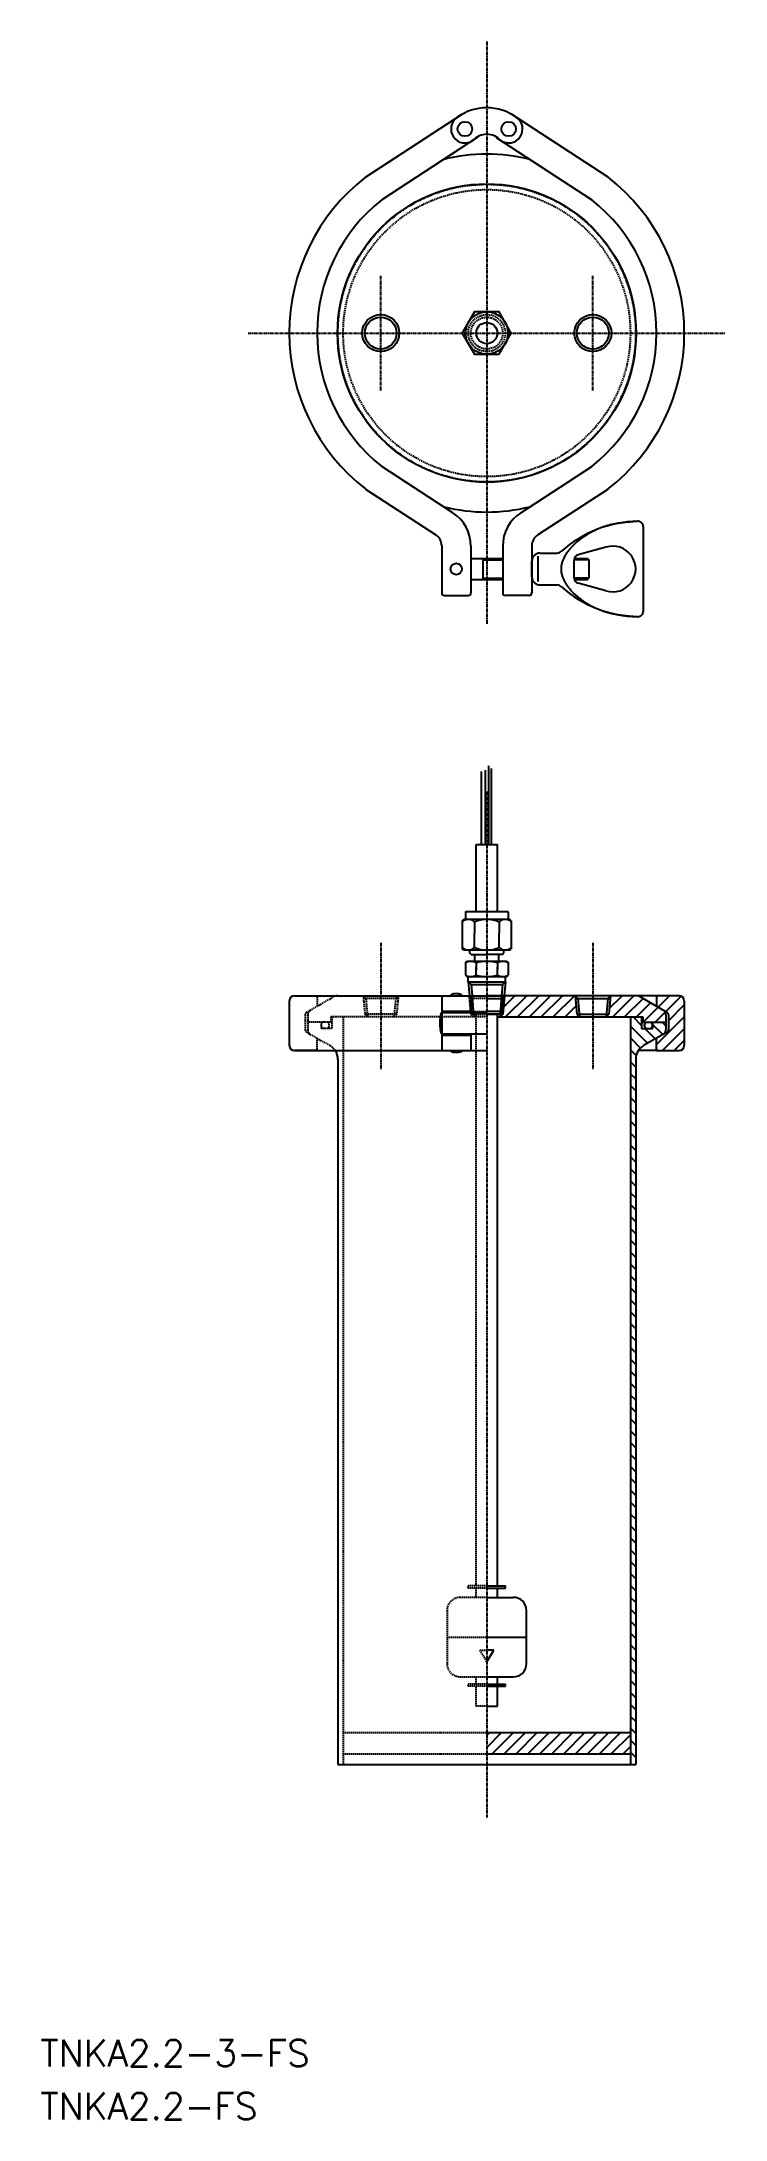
# Model space of a CAD drawing. Extents: x 249 to 507, y 19 to 803.
import ezdxf

# ---------------------------------------------------------------- set-up
doc = ezdxf.new("R2010")
doc.units = 0
doc.linetypes.add('CENTER', pattern=[2, 1.25, -0.25, 0.25, -0.25])
doc.linetypes.add('DASHED', pattern=[0.75, 0.5, -0.25])
doc.layers.get('0').update_dxf_attribs({"linetype": 'CONTINUOUS'})
doc.layers.add('CENTER', color=1, linetype='CENTER')
doc.styles.get("Standard").update_dxf_attribs({"font": 'txt.shx', "bigfont": 'bigfont.shx'})

# ---------------------------------------------------------------- blocks, each defined once
blk = doc.blocks.new('*X4')
at = {"color": 0, "linetype": 'CONTINUOUS'}
for p, q in [((474.9, 431.31), (471.69, 434.52)), ((482.85, 427.85), (479, 431.7)), ((484, 431.19), (482.67, 432.52)), ((477.15, 424.56), (470.65, 431.07)), ((474.45, 422.78), (470.65, 426.58)), ((480, 426.21), (476.09, 430.12)), ((472.82, 419.92), (470.65, 422.09)), ((472.65, 415.6), (470.65, 417.6)), ((472.65, 411.11), (470.65, 413.11)), ((472.65, 406.62), (470.65, 408.62)), ((472.65, 402.13), (470.65, 404.13)), ((472.65, 397.64), (470.65, 399.64)), ((472.65, 393.15), (470.65, 395.15)), ((472.65, 388.66), (470.65, 390.66)), ((472.65, 384.17), (470.65, 386.17)), ((472.65, 379.68), (470.65, 381.68)), ((472.65, 375.19), (470.65, 377.19)), ((472.65, 370.7), (470.65, 372.7)), ((472.65, 366.21), (470.65, 368.21)), ((472.65, 361.72), (470.65, 363.72)), ((472.65, 357.23), (470.65, 359.23)), ((472.65, 352.74), (470.65, 354.74)), ((472.65, 348.25), (470.65, 350.25)), ((472.65, 343.76), (470.65, 345.76)), ((472.65, 339.27), (470.65, 341.27)), ((472.65, 334.78), (470.65, 336.78)), ((472.65, 330.28), (470.65, 332.28)), ((472.65, 325.79), (470.65, 327.79)), ((472.65, 321.3), (470.65, 323.3)), ((472.65, 316.81), (470.65, 318.81)), ((472.65, 312.32), (470.65, 314.32)), ((472.65, 307.83), (470.65, 309.83)), ((472.65, 303.34), (470.65, 305.34)), ((472.65, 298.85), (470.65, 300.85)), ((472.65, 294.36), (470.65, 296.36)), ((472.65, 289.87), (470.65, 291.87)), ((472.65, 285.38), (470.65, 287.38)), ((472.65, 280.89), (470.65, 282.89)), ((472.65, 276.4), (470.65, 278.4)), ((472.65, 271.91), (470.65, 273.91)), ((472.65, 267.42), (470.65, 269.42)), ((472.65, 262.93), (470.65, 264.93)), ((472.65, 258.44), (470.65, 260.44)), ((472.65, 253.95), (470.65, 255.95)), ((472.65, 249.46), (470.65, 251.46)), ((472.65, 244.97), (470.65, 246.97)), ((472.65, 240.48), (470.65, 242.48)), ((472.65, 235.99), (470.65, 237.99)), ((472.65, 231.5), (470.65, 233.5)), ((472.65, 227.01), (470.65, 229.01)), ((472.65, 222.52), (470.65, 224.52)), ((472.65, 218.03), (470.65, 220.03)), ((472.65, 213.54), (470.65, 215.54)), ((472.65, 209.05), (470.65, 211.05)), ((472.65, 204.56), (470.65, 206.56)), ((472.65, 200.07), (470.65, 202.07)), ((472.65, 195.58), (470.65, 197.58)), ((472.65, 191.09), (470.65, 193.09)), ((472.65, 186.6), (470.65, 188.6)), ((472.65, 182.11), (470.65, 184.11)), ((472.65, 177.62), (470.65, 179.62)), ((472.65, 173.13), (470.65, 175.13)), ((472.65, 168.64), (470.65, 170.64)), ((472.65, 164.15), (470.65, 166.15)), ((472.65, 159.66), (470.65, 161.66)), ((472.65, 155.17), (470.65, 157.17)), ((470.81, 152.52), (470.65, 152.68))]:
    blk.add_line(p, q, dxfattribs=at)
blk = doc.blocks.new('*X5')
at = {"color": 0, "linetype": 'CONTINUOUS'}
for p, q in [((416.5, 158.94), (422.07, 164.52)), ((416.5, 163.43), (417.58, 164.52)), ((418.56, 156.52), (426.56, 164.52)), ((423.05, 156.52), (431.05, 164.52)), ((427.54, 156.52), (435.54, 164.52)), ((432.03, 156.52), (440.03, 164.52)), ((436.52, 156.52), (444.52, 164.52)), ((441.01, 156.52), (449.01, 164.52)), ((445.5, 156.52), (453.5, 164.52)), ((449.99, 156.52), (457.99, 164.52)), ((454.48, 156.52), (462.48, 164.52)), ((458.97, 156.52), (466.97, 164.52)), ((463.46, 156.52), (470.65, 163.7)), ((467.95, 156.52), (470.65, 159.21))]:
    blk.add_line(p, q, dxfattribs=at)
blk = doc.blocks.new('*X6')
at = {"color": 0, "linetype": 'CONTINUOUS'}
for p, q in [((422.74, 438.16), (427.1, 442.52)), ((423.59, 434.52), (431.59, 442.52)), ((428.08, 434.52), (436.08, 442.52)), ((432.57, 434.52), (440.57, 442.52)), ((437.06, 434.52), (445.06, 442.52)), ((441.55, 434.52), (449.55, 442.52)), ((462.7, 437.71), (467.51, 442.52)), ((464, 434.52), (472, 442.52)), ((468.49, 434.52), (475.43, 441.46)), ((472.98, 434.52), (478.28, 439.82)), ((480.5, 442.04), (480.98, 442.52)), ((481.13, 438.18), (485.47, 442.52)), ((483.97, 436.53), (489.79, 442.35)), ((485, 433.07), (491, 439.07)), ((446.04, 434.52), (450.22, 438.7)), ((450.53, 434.52), (451.01, 435)), ((475.47, 432.52), (481.13, 438.18)), ((479.96, 432.52), (483.76, 436.32)), ((480.5, 424.08), (491, 434.58)), ((482.73, 421.82), (491, 430.09)), ((487.22, 421.82), (491, 425.6))]:
    blk.add_line(p, q, dxfattribs=at)

msp = doc.modelspace()

# ---------------------------------------------------------------- linework, layer by layer
at = {"color": 7, "linetype": 'CONTINUOUS'}
for p, q in [((370.78, 751.33), (407.17, 775.1)), ((462.23, 751.33), (425.83, 775.1)), ((412.91, 766.3), (376.89, 742.79)), ((420.09, 766.3), (456.11, 742.79)), ((403.7, 624.74), (376.89, 642.25)), ((429.3, 624.74), (456.11, 642.25)), ((370.78, 633.7), (397.23, 616.42)), ((462.23, 633.7), (435.77, 616.42)), ((475.5, 619.52), (475.5, 587.52)), ((399.5, 612.24), (399.5, 594.52)), ((410.5, 612.18), (410.5, 594.52)), ((422.5, 612.18), (422.5, 594.52)), ((433.5, 612.24), (433.5, 594.52)), ((461.43, 611.74), (450.98, 608.92)), ((410.5, 607.52), (422.5, 607.52)), ((415, 607.52), (415, 599.52)), ((415, 606.97), (422.5, 606.97)), ((433.5, 600.52), (433.5, 606.52)), ((435.74, 608.3), (435.74, 598.74)), ((436.5, 609.52), (443.1, 609.52)), ((449.5, 600.05), (449.5, 606.99)), ((455, 606.97), (449.5, 606.97)), ((449.57, 607.52), (454.45, 607.52)), ((454.45, 607.52), (455, 606.97)), ((455, 606.97), (455, 600.07)), ((410.5, 599.52), (422.5, 599.52)), ((415, 600.07), (422.5, 600.07)), ((436.5, 597.52), (443.1, 597.52)), ((455, 600.07), (449.5, 600.07)), ((449.57, 599.52), (454.45, 599.52)), ((461.43, 595.29), (450.98, 598.12)), ((454.45, 599.52), (455, 600.07)), ((400.5, 593.52), (409.5, 593.52)), ((432.5, 593.52), (423.5, 593.52)), ((414.56, 499.52), (414.56, 527.16)), ((416.01, 499.52), (416.01, 527.57)), ((417.25, 499.52), (417.25, 529.23)), ((418.29, 499.52), (418.29, 528.19)), ((412.5, 499.52), (420.5, 499.52)), ((412.5, 474.32), (412.5, 499.52)), ((420.5, 474.32), (420.5, 499.52)), ((407.26, 470.82), (407.76, 471.32)), ((407.26, 470.82), (407.26, 460.21)), ((425.24, 471.32), (407.76, 471.32)), ((408.5, 474.22), (408.6, 474.32)), ((408.5, 474.22), (408.5, 471.32)), ((408.6, 474.32), (424.4, 474.32)), ((424.5, 474.22), (424.4, 474.32)), ((424.5, 474.22), (424.5, 471.32)), ((425.74, 470.82), (425.24, 471.32)), ((425.74, 470.82), (425.74, 460.21)), ((411.88, 470.31), (411.88, 466.07)), ((411.88, 470.31), (411.88, 466.07)), ((411.88, 460.72), (411.88, 466.07)), ((421.12, 470.31), (421.12, 466.07)), ((421.12, 460.72), (421.12, 466.07)), ((407.76, 459.71), (407.26, 460.21)), ((425.24, 459.71), (407.76, 459.71)), ((408.42, 455.02), (408.92, 455.52)), ((408.42, 455.02), (408.42, 450.22)), ((408.92, 455.52), (424.08, 455.52)), ((410.07, 458.59), (410.07, 459.71)), ((410.57, 458.09), (410.07, 458.59)), ((410.5, 455.52), (422.5, 455.52)), ((410.57, 458.09), (416.5, 458.09)), ((412, 455.52), (412, 458.19)), ((412.46, 454.89), (412.46, 452.52)), ((412.46, 454.89), (412.46, 452.21)), ((422.43, 458.09), (416.5, 458.09)), ((420.54, 454.89), (420.54, 452.52)), ((420.54, 454.89), (420.54, 452.52)), ((421, 455.52), (421, 458.19)), ((422.43, 458.09), (422.93, 458.59)), ((422.93, 458.59), (422.93, 459.71)), ((424.08, 455.52), (424.58, 455.02)), ((424.58, 455.02), (424.58, 450.22)), ((425.24, 459.71), (425.74, 460.21)), ((408.42, 450.22), (408.92, 449.72)), ((408.92, 449.72), (424.08, 449.72)), ((408.92, 449.72), (424.08, 449.72)), ((409.5, 447.72), (409.5, 449.72)), ((409.5, 447.72), (423.5, 447.72)), ((409.5, 447.72), (410.58, 446.72)), ((409.5, 447.72), (409.93, 442.52)), ((410.5, 449.72), (422.5, 449.72)), ((411, 449.72), (422, 449.72)), ((412.46, 450.34), (412.46, 453.4)), ((420.54, 450.34), (420.54, 453.4)), ((423.5, 447.72), (422.42, 446.72)), ((423.5, 447.72), (423.07, 442.52)), ((423.5, 447.72), (423.5, 449.72)), ((424.08, 449.72), (424.58, 450.22)), ((342, 440.52), (342, 423.82)), ((344, 442.52), (352, 442.52)), ((352, 442.52), (360.2, 442.52)), ((360.2, 442.52), (416.5, 442.52)), ((399.5, 442.52), (399.5, 436.67)), ((409.93, 442.52), (423.07, 442.52)), ((410.5, 442.52), (410.5, 436.67)), ((410.58, 446.72), (422.42, 446.72)), ((410.58, 446.72), (410.93, 442.52)), ((472.8, 442.52), (416.5, 442.52)), ((416.5, 441.52), (423.04, 441.52)), ((422.07, 442.52), (421.5, 435.52)), ((422.13, 441.52), (421.5, 434.52)), ((422.42, 446.72), (422.07, 442.52)), ((423.16, 442.52), (422.13, 441.52)), ((423.12, 442.48), (422.5, 435.52)), ((422.58, 436.52), (423.07, 442.52)), ((449.88, 442.52), (450.5, 435.52)), ((449.88, 442.52), (450.88, 441.52)), ((449.96, 441.52), (463.04, 441.52)), ((450.88, 441.52), (451.5, 434.52)), ((462.13, 441.52), (461.5, 434.52)), ((463.13, 442.52), (462.13, 441.52)), ((463.13, 442.52), (462.5, 435.52)), ((481, 442.52), (472.8, 442.52)), ((484.5, 436.23), (474.3, 442.11)), ((480.5, 442.02), (480.5, 438.54)), ((489, 442.52), (481, 442.52)), ((491, 440.52), (491, 423.82)), ((399.5, 436.67), (410.5, 436.67)), ((399.5, 436.17), (416.5, 436.17)), ((399.5, 436.17), (399.5, 428.17)), ((402.86, 436.67), (402.86, 436.17)), ((407.14, 436.67), (407.14, 436.17)), ((422.58, 436.52), (416.5, 436.52)), ((416.5, 435.52), (422.5, 435.52)), ((421.5, 435.52), (416.5, 435.52)), ((421.5, 435.52), (416.5, 435.52)), ((420.5, 219.82), (420.5, 435.52)), ((420.5, 434.52), (475.3, 434.52)), ((422.58, 436.52), (421.5, 435.52)), ((422.5, 435.52), (421.5, 434.52)), ((450.5, 435.52), (462.5, 435.52)), ((450.5, 435.52), (451.5, 434.52)), ((462.5, 435.52), (461.5, 434.52)), ((470.65, 434.52), (470.65, 409.52)), ((470.65, 434.52), (470.65, 409.52)), ((474.9, 434.52), (474.9, 430.12)), ((474.9, 432.52), (484, 432.52)), ((475.3, 434.52), (475.3, 432.52)), ((479, 432.52), (479, 430.12)), ((484, 435.36), (484, 429.67)), ((485, 435.36), (485, 429.67)), ((399.5, 428.17), (416.5, 428.17)), ((399.5, 427.67), (410.5, 427.67)), ((399.5, 427.67), (399.5, 421.82)), ((402.86, 428.17), (402.86, 427.67)), ((407.14, 428.17), (407.14, 427.67)), ((410.5, 427.67), (410.5, 421.82)), ((474.9, 430.12), (479, 430.12)), ((484.5, 428.81), (475.65, 423.7)), ((480.5, 422.32), (480.5, 426.5)), ((352.5, 421.82), (344, 421.82)), ((344, 421.82), (416.5, 421.82)), ((352.5, 421.82), (359.9, 421.82)), ((360.35, 418.5), (360.35, 409.52)), ((360.35, 418.5), (360.35, 409.52)), ((472.65, 418.5), (472.65, 409.52)), ((472.65, 418.5), (472.65, 409.52)), ((480.5, 421.82), (473.65, 421.82)), ((480.5, 421.82), (489, 421.82)), ((360.35, 409.52), (360.35, 152.52)), ((470.65, 409.52), (470.65, 152.52)), ((472.65, 409.52), (472.65, 152.52)), ((416.5, 219.82), (423.5, 219.82)), ((423.5, 219.02), (423.5, 219.82)), ((416.5, 219.02), (423.5, 219.02)), ((416.5, 215.52), (426.5, 215.52)), ((420.5, 215.52), (420.5, 219.02)), ((431.5, 190.52), (431.5, 210.52)), ((416.5, 200.52), (431.5, 200.52)), ((416.5, 191.15), (419.1, 195.65)), ((419.1, 195.65), (416.5, 195.65)), ((416.5, 185.52), (426.5, 185.52)), ((416.5, 182.82), (423.5, 182.82)), ((416.5, 182.02), (423.5, 182.02)), ((420.5, 182.82), (420.5, 185.52)), ((420.5, 174.52), (420.5, 182.02)), ((423.5, 182.02), (423.5, 182.82)), ((416.5, 174.52), (420.5, 174.52)), ((416.5, 164.52), (470.65, 164.52)), ((360.35, 152.52), (472.65, 152.52)), ((416.5, 156.52), (470.65, 156.52))]:
    msp.add_line(p, q, dxfattribs=at)
at = {"color": 3, "linetype": 'DASHED'}
for p, q in [((348.5, 436.23), (358.7, 442.11)), ((352.5, 442.02), (352.5, 438.54)), ((369.88, 442.52), (370.5, 435.52)), ((369.88, 442.52), (370.88, 441.52)), ((383.04, 441.52), (369.96, 441.52)), ((370.88, 441.52), (371.5, 434.52)), ((382.13, 441.52), (381.5, 434.52)), ((383.13, 442.52), (382.13, 441.52)), ((383.13, 442.52), (382.5, 435.52)), ((409.84, 442.52), (410.88, 441.52)), ((409.88, 442.48), (410.5, 435.52)), ((410.42, 436.52), (409.93, 442.52)), ((416.5, 441.52), (409.96, 441.52)), ((410.88, 441.52), (411.5, 434.52)), ((410.93, 442.52), (411.5, 435.52)), ((348, 435.36), (348, 429.67)), ((349, 435.36), (349, 429.67)), ((358.1, 432.52), (349, 432.52)), ((354, 432.52), (354, 430.12)), ((357.7, 434.52), (357.7, 432.52)), ((416.5, 434.52), (357.7, 434.52)), ((358.1, 434.52), (358.1, 430.12)), ((362.35, 434.52), (362.35, 152.52)), ((382.5, 435.52), (370.5, 435.52)), ((370.5, 435.52), (371.5, 434.52)), ((382.5, 435.52), (381.5, 434.52)), ((410.42, 436.52), (416.5, 436.52)), ((410.42, 436.52), (411.5, 435.52)), ((416.5, 435.52), (410.5, 435.52)), ((410.5, 435.52), (411.5, 434.52)), ((411.5, 435.52), (416.5, 435.52)), ((411.5, 435.52), (416.5, 435.52)), ((412.5, 219.82), (412.5, 435.52)), ((348.5, 428.81), (357.35, 423.7)), ((352.5, 422.32), (352.5, 426.5)), ((358.1, 430.12), (354, 430.12)), ((409.5, 219.02), (409.5, 219.82)), ((416.5, 219.82), (409.5, 219.82)), ((416.5, 215.52), (406.5, 215.52)), ((416.5, 219.02), (409.5, 219.02)), ((412.5, 215.52), (412.5, 219.02)), ((401.5, 210.52), (401.5, 190.52)), ((401.5, 200.52), (416.5, 200.52)), ((413.9, 195.65), (416.5, 195.65)), ((413.9, 195.65), (416.5, 191.15)), ((406.5, 185.52), (416.5, 185.52)), ((416.5, 182.82), (409.5, 182.82)), ((409.5, 182.02), (409.5, 182.82)), ((416.5, 182.02), (409.5, 182.02)), ((412.5, 182.82), (412.5, 185.52)), ((412.5, 174.52), (412.5, 182.02)), ((416.5, 174.52), (412.5, 174.52)), ((362.35, 164.52), (416.5, 164.52)), ((362.35, 156.52), (416.5, 156.52))]:
    msp.add_line(p, q, dxfattribs=at)
at = {"color": 7, "linetype": 'CONTINUOUS'}
msp.add_lwpolyline([(421.12, 684.52), (425.74, 692.52), (421.12, 700.52), (411.88, 700.52), (407.26, 692.52), (411.88, 684.52)], close=True, dxfattribs=at)
at = {"color": 7}
msp.add_polyline3d([(473.44, 621.52, 0), (473.12, 621.49, 0), (472.81, 621.47, 0), (472.5, 621.44, 0), (472.18, 621.42, 0), (471.87, 621.39, 0), (471.56, 621.37, 0), (471.24, 621.34, 0), (470.93, 621.31, 0), (470.62, 621.28, 0), (470.3, 621.25, 0), (469.99, 621.23, 0), (469.68, 621.19, 0), (469.36, 621.16, 0), (469.05, 621.13, 0), (468.73, 621.09, 0), (468.42, 621.06, 0), (468.11, 621.02, 0), (467.79, 620.98, 0), (467.48, 620.94, 0), (467.16, 620.9, 0), (466.85, 620.85, 0), (466.54, 620.8, 0), (466.22, 620.76, 0), (465.9, 620.71, 0), (465.59, 620.65, 0), (465.27, 620.6, 0), (464.96, 620.54, 0), (464.64, 620.48, 0), (464.33, 620.41, 0), (464.01, 620.35, 0), (463.7, 620.27, 0), (463.38, 620.2, 0), (463.06, 620.13, 0), (462.75, 620.05, 0), (462.43, 619.97, 0), (462.12, 619.88, 0), (461.8, 619.79, 0), (461.48, 619.7, 0), (461.16, 619.6, 0), (460.85, 619.5, 0), (460.53, 619.4, 0), (460.21, 619.29, 0), (459.89, 619.18, 0), (459.57, 619.06, 0), (459.25, 618.94, 0), (458.93, 618.82, 0), (458.61, 618.69, 0), (458.3, 618.55, 0), (457.98, 618.42, 0), (457.65, 618.27, 0), (457.33, 618.13, 0), (457.01, 617.97, 0), (456.69, 617.82, 0), (456.37, 617.66, 0), (456.06, 617.49, 0), (455.74, 617.32, 0), (455.42, 617.15, 0), (455.11, 616.97, 0), (454.79, 616.79, 0), (454.48, 616.6, 0), (454.17, 616.41, 0), (453.86, 616.22, 0), (453.55, 616.02, 0), (453.24, 615.82, 0), (452.94, 615.62, 0), (452.64, 615.41, 0), (452.34, 615.2, 0), (452.05, 614.98, 0), (451.75, 614.76, 0), (451.47, 614.54, 0), (451.18, 614.32, 0), (450.9, 614.09, 0), (450.62, 613.86, 0), (450.35, 613.63, 0), (450.08, 613.39, 0), (449.81, 613.15, 0), (449.55, 612.91, 0), (449.29, 612.66, 0), (449.04, 612.42, 0), (448.79, 612.17, 0), (448.55, 611.92, 0), (448.31, 611.66, 0), (448.08, 611.41, 0), (447.86, 611.15, 0), (447.64, 610.89, 0), (447.42, 610.63, 0), (447.21, 610.36, 0), (447.01, 610.1, 0), (446.82, 609.83, 0), (446.63, 609.56, 0), (446.45, 609.29, 0), (446.27, 609.02, 0), (446.1, 608.74, 0), (445.94, 608.47, 0), (445.79, 608.19, 0), (445.64, 607.91, 0), (445.51, 607.63, 0), (445.38, 607.35, 0), (445.26, 607.07, 0), (445.14, 606.79, 0), (445.04, 606.51, 0), (444.94, 606.22, 0), (444.86, 605.94, 0), (444.78, 605.65, 0), (444.71, 605.37, 0), (444.65, 605.08, 0), (444.6, 604.79, 0), (444.56, 604.51, 0), (444.53, 604.22, 0), (444.51, 603.93, 0), (444.5, 603.64, 0), (444.5, 603.36, 0), (444.51, 603.07, 0), (444.54, 602.78, 0), (444.57, 602.49, 0), (444.61, 602.21, 0), (444.66, 601.92, 0), (444.72, 601.63, 0), (444.79, 601.35, 0), (444.87, 601.06, 0), (444.96, 600.78, 0), (445.05, 600.49, 0), (445.16, 600.21, 0), (445.27, 599.93, 0), (445.39, 599.65, 0), (445.52, 599.37, 0), (445.66, 599.09, 0), (445.81, 598.81, 0), (445.96, 598.53, 0), (446.13, 598.26, 0), (446.29, 597.98, 0), (446.47, 597.71, 0), (446.65, 597.44, 0), (446.84, 597.17, 0), (447.04, 596.9, 0), (447.24, 596.63, 0), (447.45, 596.37, 0), (447.67, 596.11, 0), (447.89, 595.85, 0), (448.11, 595.59, 0), (448.35, 595.33, 0), (448.58, 595.08, 0), (448.82, 594.83, 0), (449.07, 594.58, 0), (449.33, 594.33, 0), (449.58, 594.09, 0), (449.85, 593.85, 0), (450.11, 593.61, 0), (450.38, 593.37, 0), (450.66, 593.14, 0), (450.94, 592.91, 0), (451.22, 592.68, 0), (451.5, 592.46, 0), (451.79, 592.24, 0), (452.08, 592.02, 0), (452.38, 591.8, 0), (452.68, 591.59, 0), (452.98, 591.39, 0), (453.28, 591.18, 0), (453.59, 590.98, 0), (453.89, 590.78, 0), (454.2, 590.59, 0), (454.51, 590.4, 0), (454.83, 590.22, 0), (455.14, 590.04, 0), (455.46, 589.86, 0), (455.77, 589.68, 0), (456.09, 589.52, 0), (456.41, 589.35, 0), (456.73, 589.19, 0), (457.05, 589.04, 0), (457.37, 588.88, 0), (457.69, 588.74, 0), (458, 588.6, 0), (458.32, 588.46, 0), (458.64, 588.33, 0), (458.96, 588.2, 0), (459.28, 588.07, 0), (459.6, 587.95, 0), (459.92, 587.84, 0), (460.24, 587.73, 0), (460.55, 587.62, 0), (460.87, 587.52, 0), (461.19, 587.42, 0), (461.5, 587.32, 0), (461.82, 587.23, 0), (462.14, 587.14, 0), (462.45, 587.06, 0), (462.77, 586.98, 0), (463.09, 586.9, 0), (463.4, 586.82, 0), (463.72, 586.75, 0), (464.04, 586.68, 0), (464.35, 586.62, 0), (464.67, 586.55, 0), (464.98, 586.49, 0), (465.3, 586.43, 0), (465.61, 586.38, 0), (465.93, 586.32, 0), (466.24, 586.27, 0), (466.56, 586.22, 0), (466.87, 586.18, 0), (467.19, 586.13, 0), (467.5, 586.09, 0), (467.81, 586.05, 0), (468.13, 586.01, 0), (468.44, 585.97, 0), (468.76, 585.94, 0), (469.07, 585.9, 0), (469.38, 585.87, 0), (469.7, 585.84, 0), (470.01, 585.81, 0), (470.32, 585.78, 0), (470.64, 585.75, 0), (470.95, 585.72, 0), (471.27, 585.69, 0), (471.58, 585.67, 0), (471.89, 585.64, 0), (472.21, 585.62, 0), (472.52, 585.59, 0), (472.83, 585.57, 0), (473.15, 585.54, 0), (473.46, 585.52, 0)], dxfattribs=at)
at = {"color": 7, "linetype": 'CONTINUOUS'}
for points in [[(407.14, 442.52, 0), (407.14, 442.54, 0), (407.14, 442.55, 0), (407.13, 442.57, 0), (407.13, 442.59, 0), (407.12, 442.61, 0), (407.12, 442.63, 0), (407.11, 442.64, 0), (407.1, 442.66, 0), (407.09, 442.68, 0), (407.07, 442.7, 0), (407.06, 442.72, 0), (407.05, 442.73, 0), (407.03, 442.75, 0), (407.01, 442.77, 0), (407, 442.79, 0), (406.98, 442.8, 0), (406.95, 442.82, 0), (406.93, 442.84, 0), (406.91, 442.85, 0), (406.89, 442.87, 0), (406.86, 442.88, 0), (406.83, 442.9, 0), (406.81, 442.92, 0), (406.78, 442.93, 0), (406.75, 442.95, 0), (406.72, 442.96, 0), (406.69, 442.98, 0), (406.65, 442.99, 0), (406.62, 443, 0), (406.58, 443.02, 0), (406.55, 443.03, 0), (406.51, 443.05, 0), (406.48, 443.06, 0), (406.44, 443.07, 0), (406.4, 443.08, 0), (406.36, 443.09, 0), (406.32, 443.1, 0), (406.27, 443.12, 0), (406.23, 443.13, 0), (406.19, 443.14, 0), (406.14, 443.15, 0), (406.1, 443.16, 0), (406.06, 443.17, 0), (406.01, 443.18, 0), (405.96, 443.18, 0), (405.92, 443.19, 0), (405.87, 443.2, 0), (405.82, 443.21, 0), (405.77, 443.21, 0), (405.72, 443.22, 0), (405.67, 443.23, 0), (405.62, 443.23, 0), (405.57, 443.24, 0), (405.52, 443.24, 0), (405.47, 443.25, 0), (405.42, 443.25, 0), (405.37, 443.25, 0), (405.31, 443.25, 0), (405.26, 443.26, 0), (405.21, 443.26, 0), (405.16, 443.26, 0), (405.11, 443.26, 0), (405.05, 443.26, 0), (405, 443.26, 0), (404.95, 443.26, 0), (404.9, 443.26, 0), (404.84, 443.26, 0), (404.79, 443.26, 0), (404.74, 443.26, 0), (404.69, 443.25, 0), (404.63, 443.25, 0), (404.58, 443.25, 0), (404.53, 443.25, 0), (404.48, 443.24, 0), (404.43, 443.24, 0), (404.38, 443.23, 0), (404.33, 443.23, 0), (404.28, 443.22, 0), (404.23, 443.21, 0), (404.18, 443.21, 0), (404.13, 443.2, 0), (404.09, 443.19, 0), (404.04, 443.18, 0), (403.99, 443.18, 0), (403.95, 443.17, 0), (403.9, 443.16, 0), (403.86, 443.15, 0), (403.81, 443.14, 0), (403.77, 443.13, 0), (403.73, 443.12, 0), (403.69, 443.1, 0), (403.64, 443.09, 0), (403.61, 443.08, 0), (403.56, 443.07, 0), (403.53, 443.06, 0), (403.49, 443.05, 0), (403.45, 443.03, 0), (403.42, 443.02, 0), (403.38, 443, 0), (403.35, 442.99, 0), (403.32, 442.98, 0), (403.28, 442.96, 0), (403.25, 442.95, 0), (403.22, 442.93, 0), (403.19, 442.92, 0), (403.17, 442.9, 0), (403.14, 442.88, 0), (403.12, 442.87, 0), (403.09, 442.85, 0), (403.07, 442.84, 0), (403.05, 442.82, 0), (403.03, 442.8, 0), (403.01, 442.79, 0), (402.99, 442.77, 0), (402.97, 442.75, 0), (402.95, 442.73, 0), (402.94, 442.72, 0), (402.93, 442.7, 0), (402.92, 442.68, 0), (402.9, 442.66, 0), (402.89, 442.64, 0), (402.89, 442.63, 0), (402.88, 442.61, 0), (402.87, 442.59, 0), (402.87, 442.57, 0), (402.87, 442.55, 0), (402.86, 442.54, 0), (402.86, 442.52, 0)], [(399.5, 436.17, 0), (399.48, 436.17, 0), (399.47, 436.16, 0), (399.45, 436.16, 0), (399.43, 436.15, 0), (399.42, 436.14, 0), (399.4, 436.12, 0), (399.38, 436.11, 0), (399.36, 436.09, 0), (399.35, 436.07, 0), (399.33, 436.05, 0), (399.31, 436.02, 0), (399.3, 435.99, 0), (399.28, 435.96, 0), (399.26, 435.93, 0), (399.25, 435.9, 0), (399.23, 435.86, 0), (399.22, 435.82, 0), (399.2, 435.78, 0), (399.19, 435.74, 0), (399.17, 435.69, 0), (399.16, 435.65, 0), (399.14, 435.6, 0), (399.13, 435.55, 0), (399.11, 435.49, 0), (399.1, 435.44, 0), (399.08, 435.38, 0), (399.07, 435.32, 0), (399.06, 435.26, 0), (399.04, 435.19, 0), (399.03, 435.13, 0), (399.02, 435.06, 0), (399, 434.99, 0), (398.99, 434.93, 0), (398.98, 434.85, 0), (398.97, 434.78, 0), (398.96, 434.7, 0), (398.95, 434.63, 0), (398.94, 434.55, 0), (398.93, 434.47, 0), (398.92, 434.39, 0), (398.91, 434.31, 0), (398.9, 434.22, 0), (398.89, 434.14, 0), (398.88, 434.05, 0), (398.88, 433.96, 0), (398.87, 433.88, 0), (398.86, 433.79, 0), (398.85, 433.7, 0), (398.85, 433.61, 0), (398.84, 433.51, 0), (398.84, 433.42, 0), (398.83, 433.33, 0), (398.83, 433.23, 0), (398.82, 433.14, 0), (398.82, 433.04, 0), (398.81, 432.95, 0), (398.81, 432.85, 0), (398.81, 432.75, 0), (398.81, 432.66, 0), (398.8, 432.56, 0), (398.8, 432.46, 0), (398.8, 432.36, 0), (398.8, 432.26, 0), (398.8, 432.17, 0), (398.8, 432.07, 0), (398.8, 431.97, 0), (398.8, 431.87, 0), (398.8, 431.77, 0), (398.81, 431.68, 0), (398.81, 431.58, 0), (398.81, 431.48, 0), (398.81, 431.39, 0), (398.82, 431.29, 0), (398.82, 431.19, 0), (398.83, 431.1, 0), (398.83, 431, 0), (398.84, 430.91, 0), (398.84, 430.82, 0), (398.85, 430.73, 0), (398.85, 430.64, 0), (398.86, 430.55, 0), (398.87, 430.46, 0), (398.88, 430.37, 0), (398.88, 430.28, 0), (398.89, 430.19, 0), (398.9, 430.11, 0), (398.91, 430.03, 0), (398.92, 429.94, 0), (398.93, 429.86, 0), (398.94, 429.78, 0), (398.95, 429.71, 0), (398.96, 429.63, 0), (398.97, 429.55, 0), (398.98, 429.48, 0), (398.99, 429.41, 0), (399, 429.34, 0), (399.02, 429.27, 0), (399.03, 429.2, 0), (399.04, 429.14, 0), (399.06, 429.07, 0), (399.07, 429.01, 0), (399.08, 428.95, 0), (399.1, 428.9, 0), (399.11, 428.84, 0), (399.13, 428.79, 0), (399.14, 428.74, 0), (399.16, 428.69, 0), (399.17, 428.64, 0), (399.19, 428.59, 0), (399.2, 428.55, 0), (399.22, 428.51, 0), (399.23, 428.47, 0), (399.25, 428.43, 0), (399.26, 428.4, 0), (399.28, 428.37, 0), (399.3, 428.34, 0), (399.31, 428.31, 0), (399.33, 428.29, 0), (399.35, 428.26, 0), (399.36, 428.24, 0), (399.38, 428.23, 0), (399.4, 428.21, 0), (399.42, 428.2, 0), (399.43, 428.19, 0), (399.45, 428.18, 0), (399.47, 428.17, 0), (399.48, 428.17, 0), (399.5, 428.17, 0)], [(407.14, 421.82, 0), (407.14, 421.8, 0), (407.14, 421.78, 0), (407.13, 421.76, 0), (407.13, 421.74, 0), (407.12, 421.72, 0), (407.12, 421.71, 0), (407.11, 421.69, 0), (407.1, 421.67, 0), (407.09, 421.65, 0), (407.07, 421.63, 0), (407.06, 421.62, 0), (407.05, 421.6, 0), (407.03, 421.58, 0), (407.01, 421.56, 0), (407, 421.55, 0), (406.98, 421.53, 0), (406.95, 421.51, 0), (406.93, 421.5, 0), (406.91, 421.48, 0), (406.89, 421.46, 0), (406.86, 421.45, 0), (406.83, 421.43, 0), (406.81, 421.42, 0), (406.78, 421.4, 0), (406.75, 421.39, 0), (406.72, 421.37, 0), (406.69, 421.36, 0), (406.65, 421.34, 0), (406.62, 421.33, 0), (406.58, 421.31, 0), (406.55, 421.3, 0), (406.51, 421.29, 0), (406.48, 421.28, 0), (406.44, 421.26, 0), (406.4, 421.25, 0), (406.36, 421.24, 0), (406.32, 421.23, 0), (406.27, 421.22, 0), (406.23, 421.21, 0), (406.19, 421.2, 0), (406.14, 421.19, 0), (406.1, 421.18, 0), (406.06, 421.17, 0), (406.01, 421.16, 0), (405.96, 421.15, 0), (405.92, 421.14, 0), (405.87, 421.13, 0), (405.82, 421.13, 0), (405.77, 421.12, 0), (405.72, 421.11, 0), (405.67, 421.11, 0), (405.62, 421.1, 0), (405.57, 421.1, 0), (405.52, 421.09, 0), (405.47, 421.09, 0), (405.42, 421.08, 0), (405.37, 421.08, 0), (405.31, 421.08, 0), (405.26, 421.07, 0), (405.21, 421.07, 0), (405.16, 421.07, 0), (405.11, 421.07, 0), (405.05, 421.07, 0), (405, 421.07, 0), (404.95, 421.07, 0), (404.9, 421.07, 0), (404.84, 421.07, 0), (404.79, 421.07, 0), (404.74, 421.07, 0), (404.69, 421.08, 0), (404.63, 421.08, 0), (404.58, 421.08, 0), (404.53, 421.09, 0), (404.48, 421.09, 0), (404.43, 421.1, 0), (404.38, 421.1, 0), (404.33, 421.11, 0), (404.28, 421.11, 0), (404.23, 421.12, 0), (404.18, 421.13, 0), (404.13, 421.13, 0), (404.09, 421.14, 0), (404.04, 421.15, 0), (403.99, 421.16, 0), (403.95, 421.17, 0), (403.9, 421.18, 0), (403.86, 421.19, 0), (403.81, 421.2, 0), (403.77, 421.21, 0), (403.73, 421.22, 0), (403.69, 421.23, 0), (403.64, 421.24, 0), (403.61, 421.25, 0), (403.56, 421.26, 0), (403.53, 421.28, 0), (403.49, 421.29, 0), (403.45, 421.3, 0), (403.42, 421.31, 0), (403.38, 421.33, 0), (403.35, 421.34, 0), (403.32, 421.36, 0), (403.28, 421.37, 0), (403.25, 421.39, 0), (403.22, 421.4, 0), (403.19, 421.42, 0), (403.17, 421.43, 0), (403.14, 421.45, 0), (403.12, 421.46, 0), (403.09, 421.48, 0), (403.07, 421.5, 0), (403.05, 421.51, 0), (403.03, 421.53, 0), (403.01, 421.55, 0), (402.99, 421.56, 0), (402.97, 421.58, 0), (402.95, 421.6, 0), (402.94, 421.62, 0), (402.93, 421.63, 0), (402.92, 421.65, 0), (402.9, 421.67, 0), (402.89, 421.69, 0), (402.89, 421.71, 0), (402.88, 421.72, 0), (402.87, 421.74, 0), (402.87, 421.76, 0), (402.87, 421.78, 0), (402.86, 421.8, 0), (402.86, 421.82, 0)]]:
    msp.add_polyline3d(points, dxfattribs=at)
for centre, radius in [((408.25, 769.52), 2.75), ((424.75, 769.52), 2.75), ((416.5, 692.52), 56.3), ((376.5, 692.52), 7), ((376.5, 692.52), 6), ((416.5, 692.52), 8), ((456.5, 692.52), 7), ((456.5, 692.52), 6), ((416.5, 692.52), 4), ((405, 603.52), 2.14)]:
    msp.add_circle(centre, radius, dxfattribs=at)
at = {"color": 3, "linetype": 'DASHED'}
for radius in [56.15, 54.15, 7, 6]:
    msp.add_circle((416.5, 692.52), radius, dxfattribs=at)
at = {"color": 7, "linetype": 'CONTINUOUS'}
for centre, radius, start, end in [((416.5, 758.56), 18.96, 53.57185, 126.42815), ((408.25, 769.52), 5.25, 125, 305), ((424.75, 769.52), 5.25, 235, 55), ((416.5, 760.4), 7.12, 42.58347, 137.41653), ((411.27, 768.82), 3, 303.14, 319.88371), ((416.5, 692.52), 67.5, 76.05554, 103.94446), ((416.5, 692.52), 74.5, 127.86203, 232.13797), ((416.5, 692.52), 74.5, 307.86203, 52.13797), ((416.5, 692.52), 64, 128.23491, 231.76509), ((416.5, 692.52), 64, 308.23491, 51.76509), ((416.5, 692.52), 67.5, 256.05554, 283.94446), ((395.5, 612.18), 15, 0, 56.86), ((437.5, 612.18), 15, 123.14, 180), ((474.37, 576.69), 44.83, 91.16481, 131.50575), ((473.5, 619.52), 2, 0, 91.16481), ((394.5, 612.24), 5, 0, 56.86), ((438.5, 612.24), 5, 123.14, 180), ((464.03, 603.52), 8.63, 252.43674, 107.56326), ((436.5, 606.52), 3, 90, 180), ((443.1, 611.52), 2, 270, 321.38161), ((451.5, 606.99), 2, 105.13735, 180), ((436.5, 600.52), 3, 180, 270), ((443.1, 595.52), 2, 38.61839, 90), ((474.37, 630.34), 44.83, 228.49425, 268.83519), ((451.5, 600.05), 2, 180, 254.86265), ((400.5, 594.52), 1, 180, 270), ((409.5, 594.52), 1, 270, 0), ((409.5, 594.52), 1, 270, 0), ((423.5, 594.52), 1, 180, 270), ((423.5, 594.52), 1, 180, 270), ((432.5, 594.52), 1, 270, 0), ((473.5, 587.52), 2, 268.83519, 360), ((409.57, 468.17), 3.15, 42.75396, 137.24604), ((416.5, 460.25), 11.07, 65.3297, 114.6703), ((423.43, 468.17), 3.15, 42.75396, 137.24604), ((409.57, 462.86), 3.15, 222.75396, 317.24604), ((410.44, 451.94), 3.58, 55.58293, 124.41707), ((416.5, 470.78), 11.07, 245.3297, 294.6703), ((416.5, 442.13), 13.39, 72.42668, 107.57332), ((422.56, 451.94), 3.58, 55.58293, 124.41707), ((423.43, 462.86), 3.15, 222.75396, 317.24604), ((410.44, 453.29), 3.58, 235.58293, 304.41707), ((416.5, 463.1), 13.39, 252.42668, 287.57332), ((422.56, 453.29), 3.58, 235.58293, 304.41707), ((344, 440.52), 2, 90, 180), ((472.8, 439.52), 3, 60, 90), ((481, 442.02), 0.5, 90, 180), ((489, 440.52), 2, 0, 90), ((477.45, 431.32), 1.55, 129.26803, 230.73197), ((477.45, 431.32), 1.55, 309.26803, 50.73197), ((482, 435.36), 2, 0, 60), ((484, 435.36), 1, 0, 60), ((344, 423.82), 2, 180, 270), ((478.65, 418.5), 6, 120, 180), ((482, 429.67), 2, 300, 0), ((484, 429.67), 1, 300, 0), ((489, 423.82), 2, 270, 0), ((354.35, 418.5), 6, 0, 33.56192), ((481, 422.32), 0.5, 180, 270), ((426.5, 210.52), 5, 0, 90), ((426.5, 190.52), 5, 270, 0)]:
    msp.add_arc(centre, radius, start, end, dxfattribs=at)
at = {"color": 3, "linetype": 'DASHED'}
for centre, radius, start, end in [((352, 442.02), 0.5, 0, 90), ((360.2, 439.52), 3, 90, 120), ((349, 435.36), 1, 120, 180), ((351, 435.36), 2, 120, 180), ((355.55, 431.32), 1.55, 129.26803, 230.73197), ((355.55, 431.32), 1.55, 309.26803, 50.73197), ((349, 429.67), 1, 180, 240), ((351, 429.67), 2, 180, 240), ((354.35, 418.5), 6, 33.56192, 60), ((352, 422.32), 0.5, 270, 0), ((406.5, 210.52), 5, 90, 180), ((406.5, 190.52), 5, 180, 270)]:
    msp.add_arc(centre, radius, start, end, dxfattribs=at)
at = {"layer": 'CENTER', "color": 1, "linetype": 'CENTER'}
for p, q in [((416.5, 802.52), (416.5, 582.52)), ((376.5, 670.92), (376.5, 714.11)), ((456.5, 670.92), (456.5, 714.11)), ((326.5, 692.52), (506.5, 692.52)), ((416.5, 519.52), (416.5, 132.52)), ((376.5, 462.52), (376.5, 414.52)), ((456.5, 462.52), (456.5, 414.52))]:
    msp.add_line(p, q, dxfattribs=at)

# ---------------------------------------------------------------- block references
at = {"color": 7, "linetype": 'CONTINUOUS'}
for name in ['*X6', '*X4', '*X5']:
    msp.add_blockref(name, (0, 0), dxfattribs=at)

# ---------------------------------------------------------------- texts
for s, p in [('TNKA2.2-3-FS', (248.15, 38.55)), ('TNKA2.2-FS', (248.15, 18.55))]:
    msp.add_text(s, height=10, dxfattribs=at).set_placement(p)

doc.saveas('drawing.dxf')
